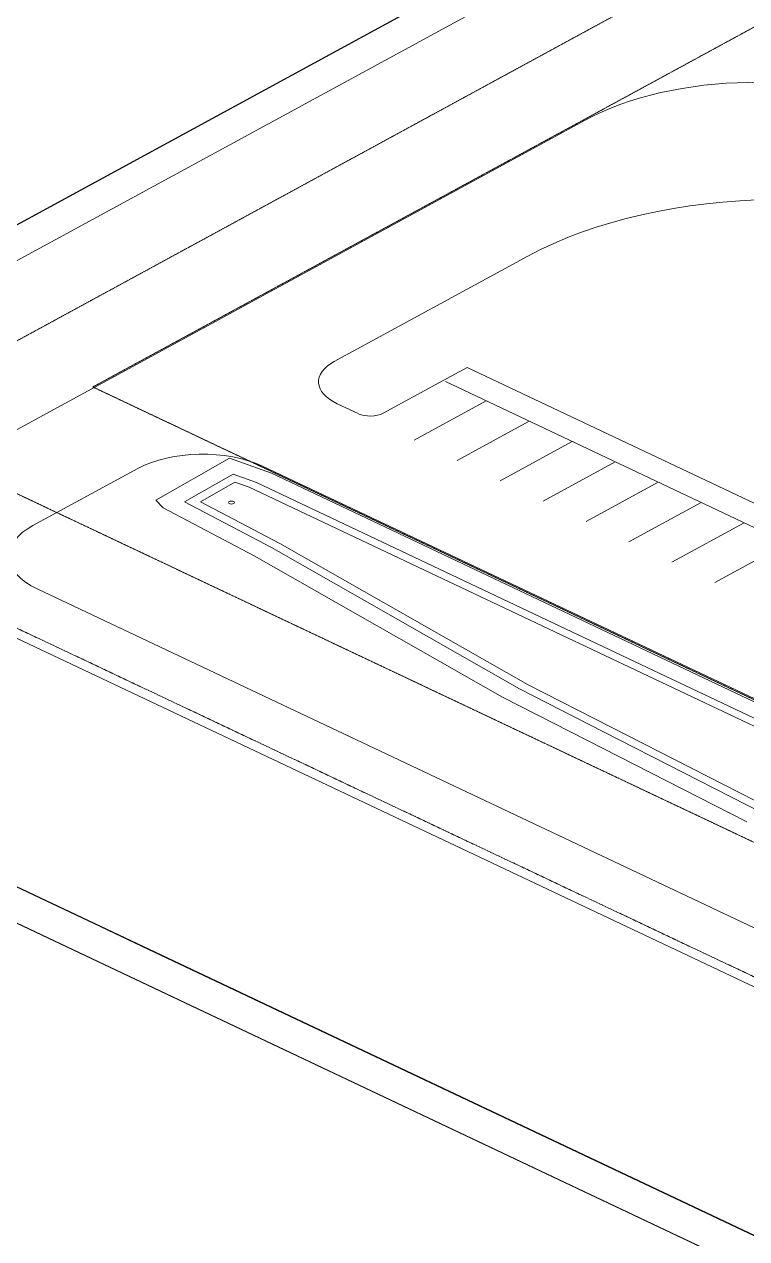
# Model space of a CAD drawing. Header units: inches. Extents: x 27328 to 120839, y -4075 to 4147.
# Drawn here: x 28674 to 30149, y -521 to 1959 of the extents above; entities that cross this region are included whole.
import ezdxf

# ---------------------------------------------------------------- set-up
doc = ezdxf.new("R2010")
doc.units = ezdxf.units.IN
doc.header["$MEASUREMENT"] = 0
for name, pattern in [('Center 1_4_', [0.53125, 0.25, -0.09375, 0.09375, -0.09375]), ('Hidden', [0.28125, 0.1875, -0.09375]), ('IMPORT-CENTER2 _2_', [6.328125, 4.21875, -0.703125, 0.703125, -0.703125])]:
    doc.linetypes.add(name, pattern=pattern)
for name, color, linetype, lineweight in [('A-DETL', 90, 'Continuous', 9), ('A-PROP-SBCK', 71, 'Hidden', 15), ('BMP', 80, 'Continuous', 9), ('C-TOPO', 7, 'Continuous', 9), ('Conc', 7, 'Continuous', 9), ('EOP-EX', 125, 'Continuous', 9), ('EOP-PR', 4, 'Continuous', 9), ('G-ANNO-SYMB', 111, 'Continuous', 9), ('PAINT', 190, 'Continuous', 9), ('PROP', 3, 'Center 1_4_', 9)]:
    doc.layers.add(name, color=color, linetype=linetype, lineweight=lineweight)

msp = doc.modelspace()

# ---------------------------------------------------------------- linework, layer by layer
at = {"layer": 'A-DETL', "linetype": 'IMPORT-CENTER2 _2_'}
msp.add_line((33245.9, -1443.9), (27848, 1109), dxfattribs=at)
at = {"layer": 'A-PROP-SBCK'}
for p, q in [((28813.5, 1218.3), (32388.8, 3164)), ((31712.3, -152.6), (28813.5, 1218.3))]:
    msp.add_line(p, q, dxfattribs=at)
at = {"layer": 'BMP'}
for p, q in [((28942.4, 986.9), (29092.9, 1072.9)), ((29092.9, 1072.9), (29178.2, 1042.1)), ((29178.2, 1042.1), (31286.1, 44)), ((29000.7, 983.5), (29100.2, 1040.4)), ((29033.4, 983.9), (29103.9, 1024.1)), ((29100.2, 1040.4), (29147.8, 1023.2)), ((29103.9, 1024.1), (29132.6, 1013.8)), ((29147.8, 1023.2), (31240.8, 32.1)), ((29132.6, 1013.8), (31218.2, 26.2)), ((28956.9, 971.5), (28942.4, 986.9)), ((29143, 873.7), (28956.9, 971.5)), ((29178.2, 890.3), (29000.7, 983.5)), ((29195.8, 898.6), (29033.4, 983.9)), ((29702.5, 610), (29195.8, 898.6)), ((29650, 584.9), (29143, 873.7)), ((29685, 601.6), (29178.2, 890.3)), ((29856.7, 514.2), (29685, 601.6)), ((29873.7, 522.8), (29702.5, 610)), ((29822.7, 497), (29650, 584.9)), ((30198.8, 356.7), (29873.7, 522.8)), ((30149.1, 330.3), (29822.7, 497)), ((30182.2, 347.9), (29856.7, 514.2))]:
    msp.add_line(p, q, dxfattribs=at)
msp.add_ellipse((29096.6, 982.3), major_axis=(6, 0), ratio=0.507323, dxfattribs=at)
at = {"layer": 'C-TOPO', "lineweight": 25}
for p, q in [((32497.6, 3638.6), (27328.5, 825.6)), ((28928.6, 69.5), (28013.8, 502.1)), ((31406.6, -1102.5), (28928.6, 69.5))]:
    msp.add_line(p, q, dxfattribs=at)
at = {"layer": 'C-TOPO'}
for p, q in [((27327.8, 825.9), (30303, 2445)), ((32725.1, -1799.8), (27328.4, 752.6)), ((28927.5, 69.4), (28012.9, 501.9)), ((28927.5, 69.4), (31406.4, -1103))]:
    msp.add_line(p, q, dxfattribs=at)
at = {"layer": 'Conc'}
for p, q in [((29578.4, 1258.2), (29529.3, 1231.5)), ((29578.4, 1258.2), (30705.5, 725.1)), ((31729.5, 190.9), (29533.7, 1229.4))]:
    msp.add_line(p, q, dxfattribs=at)
msp.add_ellipse((29037.3, 989.7), major_axis=(180, 0), ratio=0.507323, start_param=0.820452, end_param=2.391248, dxfattribs=at)
at = {"layer": 'EOP-EX'}
msp.add_line((30904.6, -236.7), (28699.8, 806), dxfattribs=at)
at = {"layer": 'EOP-PR'}
for p, q in [((29818.8, 1763.2), (28480.2, 1034.7)), ((29702.1, 1485.4), (29306.6, 1270.2)), ((29406.5, 1164.7), (29529.3, 1231.5)), ((29355.7, 1163.8), (29312.5, 1184.1)), ((28905.6, 1052), (28690.8, 935.1)), ((29160, 1056.5), (31364.9, 13.8))]:
    msp.add_line(p, q, dxfattribs=at)
for centre, major_axis, start_param, end_param in [((30169.9, 1597.1), (480, 0), 0.820452, 2.391248), ((30228.8, 1236.4), (720, 0), 0.820452, 2.391248), ((29394.4, 1228.7), (120, 0), 2.391248, 3.962045), ((29380.2, 1177.1), (36, 0), 3.962045, 5.532841), ((28822.5, 872.8), (180, 0), 2.391248, 3.962045)]:
    msp.add_ellipse(centre, major_axis=major_axis, ratio=0.507323, start_param=start_param, end_param=end_param, dxfattribs=at)
at = {"layer": 'G-ANNO-SYMB'}
for p, q in [((32496.9, 3565.2), (27327.8, 752.2)), ((27327.8, 1334.3), (32725.7, -1218.7)), ((32725.7, -1800.7), (27327.8, 752.2))]:
    msp.add_line(p, q, dxfattribs=at)
at = {"layer": 'PAINT'}
for p, q in [((29469.8, 1109.8), (29617.1, 1189.9)), ((29557.5, 1068.3), (29704.8, 1148.4)), ((29645.3, 1026.8), (29792.6, 1106.9)), ((29733.1, 985.2), (29880.4, 1065.4)), ((29820.9, 943.7), (29968.2, 1023.9)), ((29908.6, 902.2), (30055.9, 982.4)), ((29996.4, 860.7), (30143.7, 940.9)), ((30084.2, 819.2), (30231.5, 899.4))]:
    msp.add_line(p, q, dxfattribs=at)
at = {"layer": 'PROP'}
for p, q in [((28351.5, 1145.5), (32458.8, 3380.6)), ((31511.4, -348.9), (28118, 1256))]:
    msp.add_line(p, q, dxfattribs=at)

doc.saveas('drawing.dxf')
